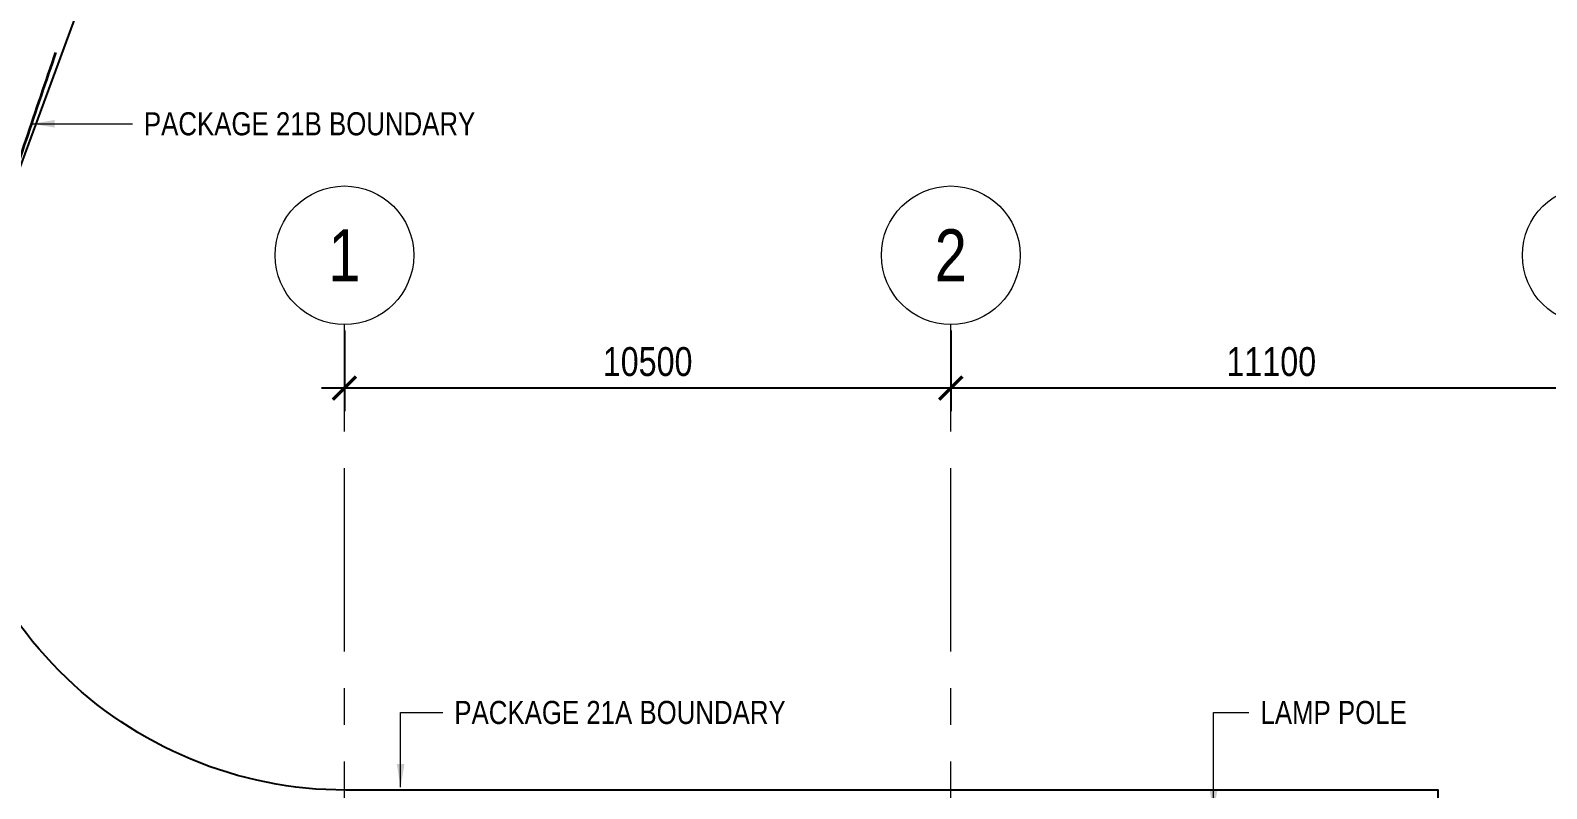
# Model space of a CAD drawing. Header units: millimetres. Extents: x 833576263 to 1668046980, y 817519639 to 1636103653.
# Drawn here: x 833977850 to 834004109, y 818116725 to 818129859 of the extents above; entities that cross this region are included whole.
import ezdxf
from ezdxf.enums import TextEntityAlignment as Align

# ---------------------------------------------------------------- set-up
doc = ezdxf.new("R2010")
doc.units = ezdxf.units.MM
doc.header["$LTSCALE"] = 100
doc.header["$MEASUREMENT"] = 0
doc.linetypes.add('C160$0$Hidden', pattern=[9.525, 6.35, -3.175])
doc.linetypes.add('R_P_Grid$0$CENTER', pattern=[50.8, 31.75, -6.35, 6.35, -6.35])
doc.layers.get('Defpoints').update_dxf_attribs({"color": 170})
doc.layers.add('C160$0$+C160', color=6, linetype='C160$0$Hidden')
doc.layers.add('X-REF', color=7, linetype='Continuous')
for name, color, linetype, lineweight in [('R_P_Grid$0$RDA0251', 1, 'R_P_Grid$0$CENTER', 18), ('R_P_Grid$0$RDA0311', 1, 'Continuous', 25), ('R_P_Grid$0$RDA0312', 7, 'Continuous', 25), ('R_P_Grid$0$RDA9101', 2, 'R_P_Grid$0$CENTER', 35), ('R_P_LG$0$RDA04011', 4, 'Continuous', 25), ('R_P_LG$0$RDA04031', 3, 'Continuous', 25), ('R_WKCD_PARK$0$000-PAV-Concrete-b', 1, 'Continuous', 25)]:
    doc.layers.add(name, color=color, linetype=linetype, lineweight=lineweight)
doc.styles.add('R_P_Grid$0$ARIAL', font='arial.ttf', dxfattribs={"width": 0.8})
doc.styles.add('R_P_Grid$0$R_GRID', font='arial.ttf', dxfattribs={"width": 0.8})
doc.styles.add('R_P_LG$0$Arial', font='arial.ttf', dxfattribs={"width": 0.8})
doc.styles.add('R_P_LG$0$romans', font='arial.ttf', dxfattribs={"width": 0.8})
doc.dimstyles.new('R_P_Grid$0$GRID', dxfattribs={"dimscale": 200, "dimtxt": 2.5, "dimasz": 2, "dimexe": 2, "dimexo": 0.5, "dimgap": 1, "dimtad": 1, "dimdec": 0, "dimzin": 12, "dimdsep": 46, "dimtxsty": 'R_P_Grid$0$ARIAL', "dimblk": 'R_P_Grid$0$_ArchTick', "dimcen": 2, "dimdle": 2, "dimclrd": 256, "dimclre": 256, "dimclrt": 4, "dimadec": 3, "dimazin": 0, "dimtfac": 1, "dimtdec": 0, "dimtix": 1, "dimtmove": 2, "dimatfit": 3, "dimfxl": 1, "dimtolj": 1, "dimarcsym": 0})
doc.dimstyles.new('R_P_LG$0$M_200LA', dxfattribs={"dimscale": 200, "dimtxt": 2.5, "dimasz": 2, "dimexe": 0.8, "dimexo": 0, "dimgap": 0.75, "dimtad": 1, "dimdec": 0, "dimrnd": 1, "dimzin": 12, "dimdsep": 46, "dimtxsty": 'R_P_LG$0$romans', "dimcen": 2, "dimdle": 1, "dimclrd": 7, "dimclre": 7, "dimclrt": 4, "dimaunit": 1, "dimadec": 3, "dimazin": 0, "dimtfac": 1, "dimtdec": 0, "dimtix": 1, "dimtmove": 2, "dimatfit": 3, "dimfxl": 1, "dimtolj": 1, "dimlwd": 18, "dimlwe": 18, "dimarcsym": 0})

# ---------------------------------------------------------------- blocks, each defined once
blk = doc.blocks.new('R_P_Grid$0$mark-1')
at = {"linetype": 'Continuous'}
blk.add_circle((0, 0), 4, dxfattribs=at)
at = {"color": 3, "style": 'R_P_Grid$0$R_GRID', "width": 0.8}
blk.add_attdef('GRID', text='', height=3, dxfattribs=at).set_placement((0, 0), align=Align.MIDDLE_CENTER)
blk = doc.blocks.new('R_P_Grid$0$_ArchTick')
at = {"color": 0, "linetype": 'ByBlock', "const_width": 0.15}
blk.add_lwpolyline([(-0.5, -0.5), (0.5, 0.5)], dxfattribs=at)
blk = doc.blocks.new('*D78')
at = {"layer": 'Defpoints', "color": 0, "linetype": 'Continuous', "transparency": 16777216}
for p in [(833993790, 818124763), (834004890, 818124763), (833993790, 818123663)]:
    blk.add_point(p, dxfattribs=at)
at = {"layer": 'R_P_Grid$0$RDA0311', "linetype": 'Continuous', "lineweight": -2, "transparency": 16777216}
for p, q in [((833993790, 818124663), (833993790, 818123263)), ((834004890, 818124663), (834004890, 818123263)), ((834005290, 818123663), (833993390, 818123663))]:
    blk.add_line(p, q, dxfattribs=at)
at = {"layer": 'R_P_Grid$0$RDA0311', "linetype": 'Continuous', "lineweight": -2, "transparency": 16777216, "xscale": 400, "yscale": 400, "zscale": 400, "rotation": 180}
blk.add_blockref('R_P_Grid$0$_ArchTick', (833993790, 818123663), dxfattribs=at)
at = {"layer": 'R_P_Grid$0$RDA0311', "linetype": 'Continuous', "lineweight": -2, "transparency": 16777216, "xscale": 400, "yscale": 400, "zscale": 400}
blk.add_blockref('R_P_Grid$0$_ArchTick', (834004890, 818123663), dxfattribs=at)
at = {"layer": 'R_P_Grid$0$RDA0311', "color": 4, "linetype": 'Continuous', "transparency": 16777216, "insert": (833999340, 818124119), "char_height": 500, "attachment_point": 5, "style": 'R_P_Grid$0$ARIAL'}
blk.add_mtext('\\A1;11100', dxfattribs=at)
blk = doc.blocks.new('*D91')
at = {"layer": 'Defpoints', "color": 0, "linetype": 'Continuous', "transparency": 16777216}
for p in [(833983290, 818124763), (833993790, 818124763), (833983290, 818123663)]:
    blk.add_point(p, dxfattribs=at)
at = {"layer": 'R_P_Grid$0$RDA0311', "linetype": 'Continuous', "lineweight": -2, "transparency": 16777216}
for p, q in [((833983290, 818124663), (833983290, 818123263)), ((833993790, 818124663), (833993790, 818123263)), ((833994190, 818123663), (833982890, 818123663))]:
    blk.add_line(p, q, dxfattribs=at)
at = {"layer": 'R_P_Grid$0$RDA0311', "linetype": 'Continuous', "lineweight": -2, "transparency": 16777216, "xscale": 400, "yscale": 400, "zscale": 400, "rotation": 180}
blk.add_blockref('R_P_Grid$0$_ArchTick', (833983290, 818123663), dxfattribs=at)
at = {"layer": 'R_P_Grid$0$RDA0311', "linetype": 'Continuous', "lineweight": -2, "transparency": 16777216, "xscale": 400, "yscale": 400, "zscale": 400}
blk.add_blockref('R_P_Grid$0$_ArchTick', (833993790, 818123663), dxfattribs=at)
at = {"layer": 'R_P_Grid$0$RDA0311', "color": 4, "linetype": 'Continuous', "transparency": 16777216, "insert": (833988540, 818124119), "char_height": 500, "attachment_point": 5, "style": 'R_P_Grid$0$ARIAL'}
blk.add_mtext('\\A1;10500', dxfattribs=at)
blk = doc.blocks.new('*D80')
at = {"layer": 'Defpoints', "color": 0, "linetype": 'Continuous', "transparency": 16777216}
for p in [(833983290, 818124763), (833984507, 818028815), (834105976, 818027127), (833982616, 818026700), (833983290, 818022660)]:
    blk.add_point(p, dxfattribs=at)
at = {"layer": 'R_P_Grid$0$RDA0312', "linetype": 'Continuous', "lineweight": -2, "transparency": 16777216}
blk.add_arc((833983290, 818026702), 2438, 0.1983, 90, dxfattribs=at)
at = {"layer": 'R_P_Grid$0$RDA0312', "linetype": 'Continuous', "lineweight": -2, "transparency": 16777216, "xscale": 400, "yscale": 400, "zscale": 400}
for p, rotation in [((833983290, 818029140), 180.0000000000487), ((833985728, 818026711), 270.1983236736796)]:
    blk.add_blockref('R_P_Grid$0$_ArchTick', p, dxfattribs=dict(at, rotation=rotation))
at = {"layer": 'R_P_Grid$0$RDA0312', "color": 4, "linetype": 'Continuous', "transparency": 16777216, "insert": (833985332, 818028752), "char_height": 500, "attachment_point": 5, "rotation": 315.0992, "style": 'R_P_Grid$0$ARIAL'}
blk.add_mtext('\\A1;89.802°', dxfattribs=at)
blk = doc.blocks.new('R_site')
at = {"layer": 'Defpoints', "flags": 128}
blk.add_lwpolyline([(834176136, 818164363), (834130474, 818097144), (834116993, 818077299), (834114839, 818072797), (834112948, 818068179), (834111324, 818063460), (834109974, 818058655), (834108902, 818053781), (834108111, 818048853), (834107605, 818043888), (834107384, 818038902), (834107449, 818033912), (834107801, 818028934), (834108000, 818027127), (833984641, 818026700), (833969890, 818040227), (833969928, 818062443), (833969964, 818084414), (833970930, 818097534), (833973343, 818111639), (833977020, 818125729), (833981574, 818138095)], dxfattribs=at)
blk = doc.blocks.new('R_WKCD_PARK')
at = {"layer": 'R_WKCD_PARK$0$000-PAV-Concrete-b'}
blk.add_arc((834106210, 818087396), 151845, 132.49205, 176.42311, dxfattribs=at)
blk = doc.blocks.new('C160')
at = {"layer": 'C160$0$+C160'}
for points in [[(834254.529, 817753.956), (834210.283, 817753.895), (834162.651, 817753.623), (834160.744, 817753.995), (834157.916, 817753.361), (834107.512, 817754.565), (834105.198, 817754.977), (834099.331, 817758.641), (834095.064, 817760.806), (834078.175, 817762.115), (834050.169, 817755.142), (834048.03, 817756.03, -0.065281), (834033.662, 817764.332, -0.019968), (834000.397, 817792.025, -0.029895), (833985.19, 817807.494, -0.021438), (833974.808, 817820.486, -0.020879), (833958.722, 817844.532, -0.129185), (833955.638, 817853.524), (833954.765, 817865.4), (833954.661, 817879.821), (833954.757, 818098.296, -0.191627), (834003.641, 818199.362, 0.20608), (834009.317, 818211.982), (834009.949, 818250.911)], [(833955.043, 818011.098), (833955.081, 818098.284, -0.191607), (834003.86, 818199.123, 0.20608), (834009.641, 818211.977), (834010.273, 818250.899), (834011.173, 818266.207), (834011.248, 818267.477), (834012.167, 818269.425), (834014.405, 818269.895), (834019.193, 818269.908), (834241.277, 818270.135), (834241.909, 818271.931), (834252.429, 818287.138)], [(834252.306, 818287.222), (834241.776, 818271.999), (834241.171, 818270.284), (834019.193, 818270.057), (834014.389, 818270.044), (834012.063, 818269.556), (834011.101, 818267.515), (834011.025, 818266.216), (834010.124, 818250.905), (834009.492, 818211.979, -0.20608), (834003.759, 818199.233, 0.191616), (833954.932, 818098.29), (833954.894, 818011.098)], [(833955.079, 818011.098), (833955.117, 818098.283, -0.191605), (834003.884, 818199.097, 0.20608), (834009.677, 818211.976), (834010.309, 818250.898), (834011.209, 818266.205), (834011.284, 818267.468), (834012.191, 818269.394), (834014.409, 818269.859), (834019.193, 818269.872), (834241.302, 818270.099), (834241.942, 818271.914), (834252.458, 818287.118)], [(834252.508, 818287.084), (834241.996, 818271.887), (834241.345, 818270.039), (834019.194, 818269.812), (834014.415, 818269.799), (834012.233, 818269.341), (834011.343, 818267.453), (834011.269, 818266.202), (834010.369, 818250.896), (834009.737, 818211.975, -0.20608), (834003.924, 818199.053, 0.191601), (833955.177, 818098.281), (833955.139, 818011.098)]]:
    blk.add_lwpolyline(points, format="xyb", dxfattribs=at)
at = {"layer": 'Defpoints', "color": 5, "linetype": 'C160$0$Hidden'}
blk.add_lwpolyline([(834254.409, 817762.013), (834210.254, 817761.952), (834163.406, 817761.685), (834160.628, 817762.226), (834157.119, 817761.439), (834108.319, 817762.605), (834108.144, 817762.636), (834103.295, 817765.664), (834097.282, 817768.715), (834077.496, 817770.249), (834050.805, 817763.603, -0.063743), (834038.566, 817770.725, -0.019968), (834005.795, 817798.006, -0.029895), (833991.263, 817812.789, -0.021438), (833981.312, 817825.241, -0.021013), (833965.506, 817848.883, -0.132471), (833963.674, 817854.115), (833962.82, 817865.725), (833962.718, 817879.849), (833962.814, 818098.001, -0.191115), (834009.083, 818193.421, 0.20608), (834017.373, 818211.851), (834018.002, 818250.609)], format="xyb", dxfattribs=at)
blk = doc.blocks.new('R_P_Grid')
at = {"layer": 'R_P_Grid$0$RDA0251'}
for p, q in [((833983290, 818027660), (833983290, 818124763.4)), ((833993790, 818027660), (833993790, 818124763.4))]:
    blk.add_line(p, q, dxfattribs=at)
at = {"layer": 'R_P_Grid$0$RDA9101', "flags": 128}
blk.add_lwpolyline([(833974486.8, 818116699.7, -0.1699639), (834030052, 818200999.7), (834029850, 818232686.7), (834045337, 818251945.7), (834236230, 818252048.7), (834176136, 818164362.7), (834143758.4, 818116699.7)], format="xyb", dxfattribs=at)
at = {"layer": 'R_P_Grid$0$RDA0251', "xscale": 300, "yscale": 300, "zscale": 300}
for p, values in [((833983290, 818125963.4), {'GRID': '1'}), ((833993790, 818125963.4), {'GRID': '2'}), ((834004890, 818125963.4), {'GRID': '3'})]:
    blk.add_blockref('R_P_Grid$0$mark-1', p, dxfattribs=at).add_auto_attribs(values)
at = {"layer": 'R_P_Grid$0$RDA0311', "linetype": 'Continuous'}
for base, p1, p2, picture, middle in [((833983290, 818123663.4), (833993790, 818124763.4), (833983290, 818124763.4), '*D91', (833988540, 818124118.7)), ((833993790, 818123663.4), (834004890, 818124763.4), (833993790, 818124763.4), '*D78', (833999340, 818124118.7))]:
    dim = blk.add_linear_dim(base=base, p1=p1, p2=p2, angle=180, dimstyle='R_P_Grid$0$GRID', dxfattribs=at)
    dim.commit()
    dim.dimension.update_dxf_attribs({"geometry": picture, "text_midpoint": middle})
at = {"layer": 'R_P_Grid$0$RDA0312', "linetype": 'Continuous'}
dim = blk.add_angular_dim_2l(base=(833984506.6, 818028815.1), line1=((834105976, 818027127), (833982616, 818026700)), line2=((833983290, 818022660), (833983290, 818124763.4)), dimstyle='R_P_Grid$0$GRID', dxfattribs=at)
dim.commit()
dim.dimension.update_dxf_attribs({"geometry": '*D80', "text_midpoint": (833985332.3, 818028751.8)})
blk = doc.blocks.new('R_P_LG')
at = {"layer": 'Defpoints', "color": 5}
blk.add_lwpolyline([(834065390, 818033126.7), (833989233.5977, 818033126.7, -0.1876937965), (833984502.5276, 818034967.5358), (833978583.9299, 818040395.0234, -0.210179309), (833976315, 818045554.1877), (833976315, 818098726.7, -0.28749194), (833980263.7707, 818105026.7), (834002230.1033, 818105026.7), (834002230.4132, 818116699.7), (833983315, 818116699.7, -0.4153437442), (833976315.0521, 818123726.6999), (833970315, 818123726.6999), (833970315, 818045554.1877, 0.210179309), (833974528.727, 818035972.8826), (833980447.3247, 818030545.395, 0.1876937965), (833989233.5977, 818027126.7), (834065245.1822, 818027126.7, -0.0655434628)], format="xyb", dxfattribs=at)
at = {"layer": 'R_P_LG$0$RDA04011', "style": 'R_P_LG$0$Arial', "width": 0.8}
for s, p in [('PACKAGE 21B BOUNDARY', (833979817.7426, 818128040.7462)), ('PACKAGE 21A BOUNDARY', (833985192.9812, 818117845.0176))]:
    blk.add_text(s, height=400, dxfattribs=at).set_placement(p)
at = {"layer": 'R_P_LG$0$RDA04031', "color": 4, "lineweight": 25, "style": 'R_P_LG$0$Arial', "width": 0.8}
blk.add_text('LAMP POLE', height=400, dxfattribs=at).set_placement((833999153.4138, 818117845.0176))
at = {"layer": 'R_P_LG$0$RDA04011'}
for points in [[(833977873.3843, 818128240.7462), (833979617.7426, 818128240.7462)], [(833984262.0994, 818116749.7), (833984262.0994, 818118045.0176), (833984992.9812, 818118045.0176)]]:
    blk.add_leader(points, dimstyle='R_P_LG$0$M_200LA', dxfattribs=at)
at = {"layer": 'R_P_LG$0$RDA04031'}
blk.add_leader([(833998340, 818116299.7), (833998340, 818118045.0176), (833998953.4138, 818118045.0176)], dimstyle='R_P_LG$0$M_200LA', override={"dimtad": 0}, dxfattribs=at)

msp = doc.modelspace()

# ---------------------------------------------------------------- block references
at = {"layer": 'X-REF'}
msp.add_blockref('R_P_Grid', (0, 0), dxfattribs=at)

# ---------------------------------------------------------------- next in the draw order: block references
msp.add_blockref('R_site', (0, 0), dxfattribs=at)

# ---------------------------------------------------------------- next in the draw order: block references
msp.add_blockref('R_WKCD_PARK', (0, 0), dxfattribs=at)

# ---------------------------------------------------------------- next in the draw order: block references
at = {"layer": 'X-REF', "xscale": 1000, "yscale": 1000, "zscale": 1000}
msp.add_blockref('C160', (0, 0), dxfattribs=at)

# ---------------------------------------------------------------- next in the draw order: block references
at = {"layer": 'X-REF'}
msp.add_blockref('R_P_LG', (0, 0), dxfattribs=at)

doc.saveas('drawing.dxf')
